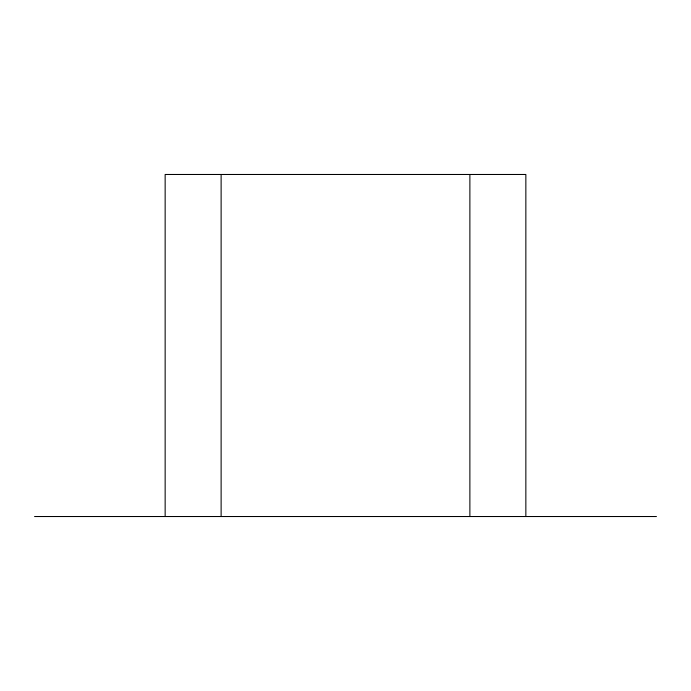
<?xml version="1.0" encoding="UTF-8"?>
<svg xmlns="http://www.w3.org/2000/svg" width="691" height="691" viewBox="0 0 691 691"><rect width="100%" height="100%" fill="white"/><g stroke="black" fill="none" stroke-linecap="round" stroke-linejoin="round"><path stroke-width="1.04" d="M34.55 516.523L656.45 516.523M525.851 516.523L525.851 174.477L165.149 174.477L165.149 516.523M469.88 174.477L469.88 516.523M221.12 174.477L221.12 516.523"/></g></svg>
